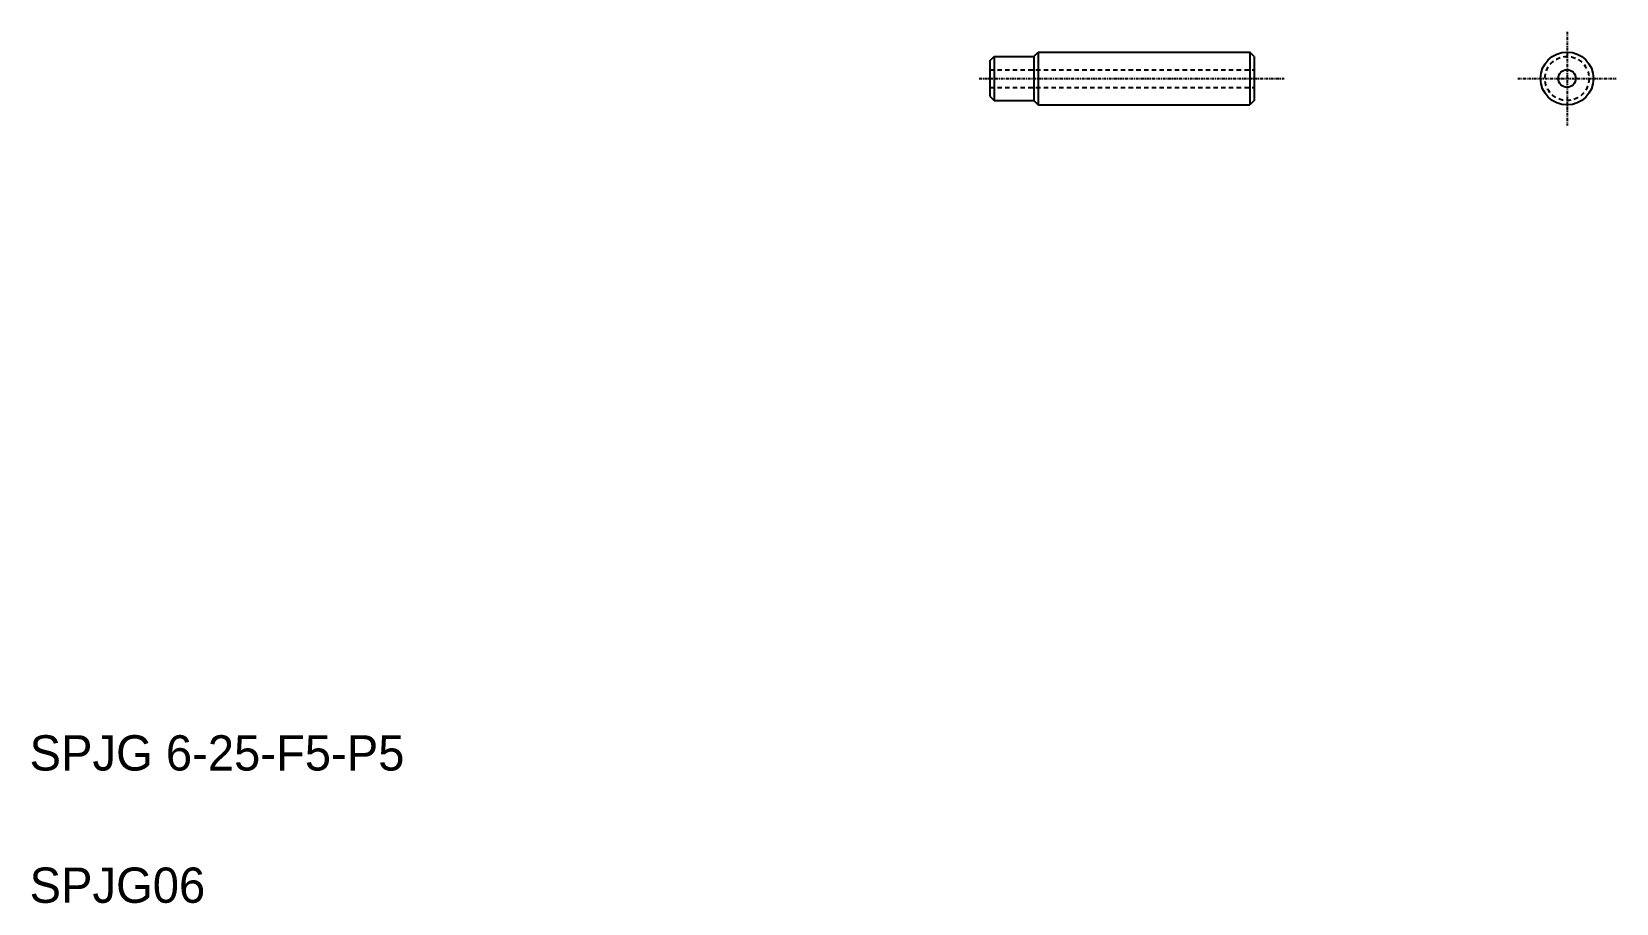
# Model space of a CAD drawing. Extents: x 10 to 190, y 10 to 109.
import ezdxf

# ---------------------------------------------------------------- set-up
doc = ezdxf.new("R2010")
doc.units = 0
doc.header["$LTSCALE"] = 0.25
doc.linetypes.add('CENTER', pattern=[2, 1.25, -0.25, 0.25, -0.25])
doc.linetypes.add('DASHED', pattern=[3.5, 2, -1.5])
doc.layers.get('0').update_dxf_attribs({"linetype": 'CONTINUOUS'})
doc.layers.add('CENTER', color=1, linetype='CENTER')

msp = doc.modelspace()

# ---------------------------------------------------------------- linework, layer by layer
for p, q in [((123.87, 105.97), (124.37, 106.47)), ((124.37, 106.47), (124.37, 100.47)), ((124.37, 106.47), (148.37, 106.47)), ((130.37, 106.47), (130.37, 106.47)), ((136.37, 106.47), (136.37, 106.47)), ((148.87, 105.97), (148.37, 106.47)), ((148.37, 106.47), (148.37, 100.47)), ((118.87, 105.47), (119.37, 105.97)), ((118.87, 105.47), (118.87, 101.47)), ((119.37, 105.97), (119.37, 100.97)), ((123.87, 105.97), (123.87, 100.97)), ((148.87, 105.97), (148.87, 100.97)), ((118.87, 101.47), (119.37, 100.97)), ((123.87, 100.97), (124.37, 100.47)), ((148.87, 100.97), (148.37, 100.47)), ((124.37, 100.47), (148.37, 100.47))]:
    msp.add_line(p, q)
at = {"color": 3, "linetype": 'DASHED'}
for p, q in [((118.87, 104.47), (148.87, 104.47)), ((118.87, 102.47), (148.87, 102.47))]:
    msp.add_line(p, q, dxfattribs=at)
at = {"color": 7, "linetype": 'CONTINUOUS'}
for p, q in [((119.37, 105.97), (123.87, 105.97)), ((119.37, 100.97), (123.87, 100.97))]:
    msp.add_line(p, q, dxfattribs=at)
for radius in [3, 1]:
    msp.add_circle((184.33, 103.47), radius)
at = {"color": 3, "linetype": 'DASHED'}
msp.add_circle((184.33, 103.47), 2.5, dxfattribs=at)
at = {"layer": 'CENTER', "color": 1, "linetype": 'CENTER'}
for p, q in [((184.33, 108.78), (184.33, 98.15)), ((117.68, 103.47), (152.26, 103.47)), ((178.74, 103.47), (189.92, 103.47))]:
    msp.add_line(p, q, dxfattribs=at)

# ---------------------------------------------------------------- texts
for s, p in [('SPJG 6-25-F5-P5', (10, 25)), ('SPJG06', (10, 10))]:
    msp.add_text(s, height=4).set_placement(p)

doc.saveas('drawing.dxf')
